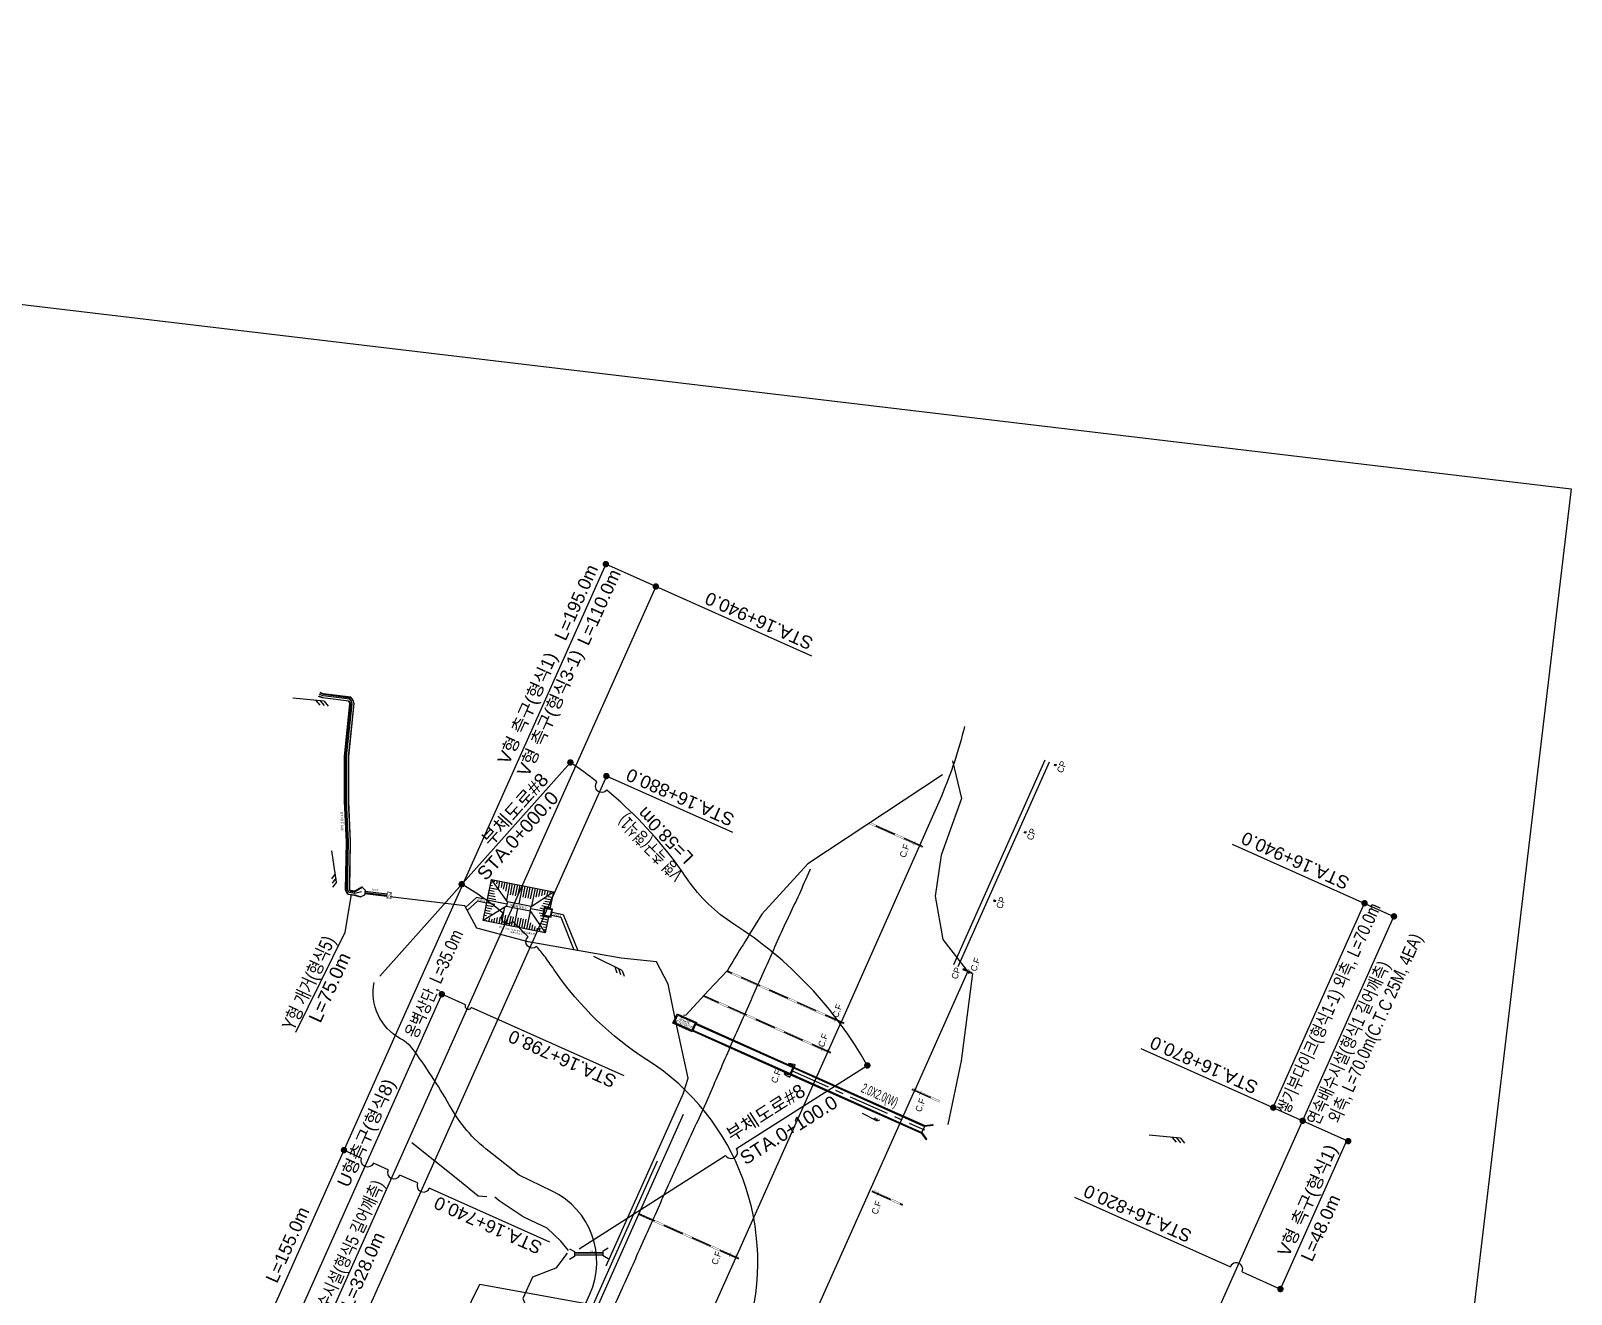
# Model space of a CAD drawing. Header units: millimetres. Extents: x 219390 to 221240, y 444648 to 450301.
# Drawn here: x 220762.2 to 221240.3, y 449908.4 to 450300.6 of the extents above; entities that cross this region are included whole.
import ezdxf
from ezdxf.enums import TextEntityAlignment as Align

# ---------------------------------------------------------------- set-up
doc = ezdxf.new("R2010")
doc.units = ezdxf.units.MM
for name, pattern in [('7', [20, 12.5, -2.5, 2.5, -2.5]), ('CONT', [0]), ('HIDDEN', [9.525, 6.35, -3.175])]:
    doc.linetypes.add(name, pattern=pattern)
for name, color, linetype in [('##배수계획_철근콘크리트개거(Y1)(1.0x1.0)', 4, 'Continuous'), ('0.CC-DIMT 부체도로', 4, 'Continuous'), ('0.CC_DIML 부체도로', 1, 'Continuous'), ('[도면]U형 V형 측구', 4, 'Continuous'), ('[도면]노면측구', 5, 'Continuous'), ('[도면]배수구조물도수로+방수거+집수거', 30, 'Continuous'), ('[도면]선배수집수정', 4, 'Continuous'), ('[도면]소단측구', 5, 'Continuous'), ('[도면]수로암거', 30, 'Continuous'), ('[도면]연속배수시설', 152, 'Continuous'), ('[도면]제작집수정', 30, 'Continuous'), ('[도면]종배수관', 30, 'Continuous'), ('[도면]횡배수관', 30, 'Continuous'), ('CC-DIML_본선', 1, 'CONT'), ('CC-DIMT_본선', 3, 'CONT'), ('CD-BOXC-WALL', 4, 'Continuous'), ('CD-MISC-초기우수처리시설', 84, 'Continuous'), ('cen', 1, 'Continuous'), ('CZ-LINE', 3, 'Continuous'), ('제목', 7, 'Continuous')]:
    doc.layers.add(name, color=color, linetype=linetype)
doc.styles.add('Han_Romanstyle', font='Dotum.TTF')
doc.styles.get("Standard").update_dxf_attribs({"font": 'arial.ttf'})
doc.styles.add('돋움', font='Dotum.TTF')
doc.linetypes.add('E-WFLOW04', pattern='A,1.5,[32,kscals.shx,S=0.1,R=0,X=0,Y=0],0', length=1.5)
doc.linetypes.add('H-DICHD011R', pattern='A,0.9,[32,kosdic.shx,S=0.1,R=0,X=0,Y=0],-0.966667,["D1-1",Standard,S=0.2,R=180,X=0,Y=0.1],-0.183333', length=2.05)
doc.linetypes.add('H-DICHL04', pattern='A,0.9,0,[32,KSCALS.SHX,S=0.1,R=0,X=0,Y=0],-0.333333,0,["L4",Standard,S=0.2,R=0,X=0,Y=-0.1],-0.416667', length=1.65)
doc.linetypes.add('H-DICHL06', pattern='A,0.9,[32,kscals.shx,S=0.1,R=0,X=0,Y=0],-0.333333,["L6",Standard,S=0.2,R=0,X=0,Y=-0.1],-0.416667', length=1.65)
doc.linetypes.add('H-DICHM08', pattern='A,0.9,[32,kosdic.shx,S=0.1,R=0,X=0,Y=0],-0.333333,["M8",Standard,S=0.2,R=0,X=0,Y=-0.1],-0.416667', length=1.65)
doc.linetypes.add('H-DICHS01R', pattern='A,0.9,[32,kosdic.shx,S=0.1,R=0,X=0,Y=0],-0.691746,["S1",Standard,S=0.2,R=180,X=0,Y=0.1],-0.1', length=1)
doc.linetypes.add('H-DICHS05', pattern='A,0.9,[32,kosdic.shx,S=0.1,R=0,X=0,Y=0],-0.35,["S5",Standard,S=0.2,R=0,X=0,Y=-0.1],-0.441746', length=1)
doc.linetypes.add('H-DICHS05R', pattern='A,0.9,[32,kosdic.shx,S=0.1,R=0,X=0,Y=0],-0.691746,["S5",Standard,S=0.2,R=180,X=0,Y=0.1],-0.1', length=1)
doc.linetypes.add('H-DICHU06', pattern='A,0.9,[32,kscals.shx,S=0.1,R=0,X=0,Y=0],-0.333333,["U6",Standard,S=0.2,R=0,X=0,Y=-0.1],-0.416667', length=1.65)
doc.linetypes.add('H-DICHU07', pattern='A,0.9,[32,kscals.shx,S=0.1,R=0,X=0,Y=0],-0.333333,["U7",Standard,S=0.2,R=0,X=0,Y=-0.1],-0.416667', length=1.65)
doc.linetypes.add('H-DICHU08', pattern='A,0.9,[32,kscals.shx,S=0.1,R=0,X=0,Y=0],-0.35,["U8",Standard,S=0.2,R=0,X=0,Y=-0.1],-0.457162', length=1)
doc.linetypes.add('H-DICHV01', pattern='A,0.9,[32,kscals.shx,S=0.1,R=360,X=0,Y=0],-0.333333,["V1",Standard,S=0.2,R=360,X=0,Y=-0.1],-0.416667', length=1.65)
doc.linetypes.add('H-DICHV01R', pattern='A,0.9,[32,kscals.shx,S=0.1,R=0,X=0,Y=0],-0.666667,["V1",Standard,S=0.2,R=180,X=0,Y=0.1],-0.083333', length=1.65)
doc.linetypes.add('H-DICHV02R', pattern='A,0.9,0,[32,KSCALS.SHX,S=0.1,R=360,X=0,Y=0],-0.7,0,["V2",Standard,S=0.2,R=180,X=0,Y=0.1],-0.05', length=1.65)
doc.linetypes.add('H-DICHV03-1R', pattern='A,0.5,[32,kosdic.shx,S=0.1,R=0,X=0,Y=0],-0.940177,["V3-1",Standard,S=0.2,R=180,X=0,Y=0.1],-0.1', length=1)
doc.linetypes.add('H-DICHY01', pattern='A,0.9,[32,kosdic.shx,S=0.1,R=0,X=0,Y=0],-0.35,["Y1",Standard,S=0.2,R=0,X=0,Y=-0.1],-0.441746', length=1)

# ---------------------------------------------------------------- blocks, each defined once
blk = doc.blocks.new('A$C31C57068')
at = {"layer": '[도면]소단측구', "color": 4, "ltscale": 8}
blk.add_line((-0.661, -0.16), (0.813, 0.254), dxfattribs=at)
at = {"layer": '[도면]소단측구', "color": 4, "ltscale": 8, "flags": 128}
for points in [[(-0.469, -0.106), (-0.735, 0.044)], [(-0.276, -0.051), (-0.542, 0.098)], [(-0.661, -0.16), (-0.927, -0.01)]]:
    blk.add_lwpolyline(points, dxfattribs=at)
at = {"layer": '[도면]소단측구', "color": 4, "ltscale": 8}
blk.add_solid([(0.813, 0.254), (0.12, 0.06), (0.071, 0.233), (0.813, 0.254)], dxfattribs=at)
blk = doc.blocks.new('A$C4A554AB3')
at = {"layer": '[도면]선배수집수정', "color": 0, "const_width": 0.02}
blk.add_lwpolyline([(0.01, 0.01), (0.01, 0.7), (0.7, 0.7), (0.7, 0.01)], close=True, dxfattribs=at)
at = {"layer": '[도면]선배수집수정', "color": 0}
blk.add_lwpolyline([(0.13, 0.13), (0.13, 0.58), (0.58, 0.58), (0.58, 0.13)], close=True, dxfattribs=at)
blk = doc.blocks.new('A$C18422827')
at = {"layer": 'CD-MISC-초기우수처리시설'}
for p, q in [((1, 4.9), (1, 4.55)), ((1.8, 4.9), (1.8, 3.7)), ((2.6, 4.9), (2.6, 3.92)), ((3.4, 4.9), (3.4, 3.52)), ((4.2, 4.9), (4.2, 3.12)), ((5, 4.9), (5, 2.72)), ((5.8, 4.9), (5.8, -0.8)), ((6.6, 4.9), (6.6, 1.9)), ((7.4, 4.9), (7.4, 1.9)), ((8.2, 4.9), (8.2, 1.9)), ((9, 4.9), (9, 1.9)), ((9.8, 4.9), (9.8, -0.9)), ((10.6, 4.9), (10.6, 1.9)), ((11.4, 4.9), (11.4, 1.9)), ((12.2, 4.9), (12.2, 1.9)), ((13, 4.9), (13, 1.9)), ((13.8, 4.9), (13.8, -0.51)), ((14.6, 4.9), (14.6, 2.72)), ((15.4, 4.9), (15.4, 3.12)), ((16.2, 4.9), (16.2, 3.52)), ((17, 4.9), (17, 3.92)), ((17.8, 4.9), (17.8, 3.65)), ((18.6, 4.9), (18.6, 4.55)), ((0, 4), (0.45, 4)), ((0, 3.2), (0.9, 3.2)), ((0, 2.4), (2.54, 2.4)), ((0, 1.6), (1.75, 1.6)), ((0, 0.8), (2.17, 0.8)), ((0, 0), (2.6, 0)), ((19.6, 2.4), (17.35, 2.4)), ((19.6, 0), (17.41, 0)), ((19.6, 0.8), (17.74, 0.8)), ((19.6, 1.6), (18.07, 1.6)), ((19.6, 3.2), (18.95, 3.2)), ((0, -3.1), (2.69, -3.1)), ((0, -3.9), (2.36, -3.9)), ((0, -4.7), (2.03, -4.7)), ((1.85, -0.8), (3.02, -0.8)), ((1.85, -1.6), (5.9, -1.6)), ((1.85, -2.3), (3.02, -2.3)), ((5.8, -8.1), (5.8, -2.4)), ((6.6, -8.1), (6.6, -4.6)), ((7.4, -8.1), (7.4, -4.6)), ((8.2, -8.1), (8.2, -4.6)), ((9, -8.1), (9, -4.6)), ((9.8, -8.1), (9.8, -2.3)), ((10.6, -8.1), (10.6, -4.6)), ((11.4, -8.1), (11.4, -4.6)), ((12.2, -8.1), (12.2, -4.6)), ((13, -8.1), (13, -4.6)), ((19.6, -1.6), (13.4, -1.6)), ((13.8, -8.1), (13.8, -2.68)), ((19.6, -0.8), (17.08, -0.8)), ((19.6, -2.3), (17.08, -2.3)), ((19.6, -3.1), (17.41, -3.1)), ((19.6, -3.9), (17.74, -3.9)), ((19.6, -4.7), (18.07, -4.7)), ((0, -5.5), (2.64, -5.5)), ((0, -6.3), (1.3, -6.3)), ((1, -8.1), (1, -7.29)), ((1.8, -8.1), (1.8, -6.33)), ((2.6, -8.1), (2.6, -6.62)), ((3.4, -8.1), (3.4, -6.22)), ((4.2, -8.1), (4.2, -5.82)), ((5, -8.1), (5, -5.42)), ((14.6, -8.1), (14.6, -5.42)), ((15.4, -8.1), (15.4, -5.85)), ((16.2, -8.1), (16.2, -6.27)), ((17, -8.1), (17, -5.67)), ((19.6, -5.5), (17.22, -5.5)), ((17.8, -8.1), (17.8, -7.11)), ((18.6, -8.1), (18.6, -7.54)), ((19.6, -6.3), (18.86, -6.3)), ((19.6, -7.1), (19.23, -7.1))]:
    blk.add_line(p, q, dxfattribs=at)
for points in [[(0, -0.25), (0, 4.9), (19.6, 4.9), (19.6, -8.1), (0, -8.1), (0, -2.75)], [(5.9, -0.9), (0, 4.9)], [(13.4, -0.9), (19.6, 4.9)], [(-0.6, -0.5), (-0.6, -2.5), (1.6, -2.5), (1.6, -0.5), (-0.6, -0.5)], [(5.9, -2.3), (0, -8.1)], [(13.4, -2.3), (19.6, -8.1)]]:
    blk.add_lwpolyline(points, dxfattribs=at)
for points in [[(-0.85, -0.25), (-0.85, -2.75), (1.85, -2.75), (1.85, -0.25)], [(5.9, -0.9), (5.9, -2.3), (13.4, -2.3), (13.4, -0.9)]]:
    blk.add_lwpolyline(points, close=True, dxfattribs=at)
at = {"layer": 'CD-MISC-초기우수처리시설', "style": '돋움'}
blk.add_text('소규모저류지', height=0.7, dxfattribs=at).set_placement((9.65, -1.6), align=Align.MIDDLE_CENTER)
at = {"layer": '제목', "color": 1, "style": '돋움'}
for s, p in [('(유역면적 20,000 B:13.0 L:19.5, H2.0)', (8.72, 5.65)), ('소규모저류지', (8.72, 6.42))]:
    blk.add_text(s, height=0.5, dxfattribs=at).set_placement(p, align=Align.CENTER)

msp = doc.modelspace()

# ---------------------------------------------------------------- linework, layer by layer
at = {"layer": '##배수계획_철근콘크리트개거(Y1)(1.0x1.0)', "color": 4, "elevation": 65.17, "flags": 128}
for points in [[(220851.92, 450095.08), (220852.99, 450094.67), (220861.44, 450093.57), (220862.12, 450092.77), (220862.39, 450091.74), (220860.69, 450075.24), (220860.69, 450061.47), (220861.27, 450048.89), (220861, 450034.16), (220861.33, 450033.56), (220862.69, 450033.37), (220865.07, 450034.8), (220864.99, 450034.92), (220862.66, 450033.52), (220861.43, 450033.7), (220861.15, 450034.2), (220861.42, 450048.89), (220860.84, 450061.47), (220860.84, 450075.23), (220862.54, 450091.75), (220862.26, 450092.84), (220861.51, 450093.71), (220853.03, 450094.82), (220851.97, 450095.22)], [(220851.56, 450094.15), (220852.75, 450093.69), (220860.93, 450092.62), (220861.21, 450092.29), (220861.38, 450091.66), (220859.69, 450075.29), (220859.69, 450061.45), (220860.27, 450048.88), (220859.99, 450033.91), (220860.7, 450032.64), (220862.72, 450032.35), (220864.56, 450031.78), (220864.51, 450031.63), (220862.68, 450032.21), (220860.6, 450032.51), (220859.84, 450033.87), (220860.12, 450048.88), (220859.54, 450061.44), (220859.54, 450075.3), (220861.22, 450091.65), (220861.08, 450092.22), (220860.85, 450092.48), (220852.71, 450093.55), (220851.51, 450094.01)]]:
    msp.add_lwpolyline(points, dxfattribs=at)
at = {"layer": '##배수계획_철근콘크리트개거(Y1)(1.0x1.0)', "color": 4, "linetype": 'H-DICHY01', "ltscale": 8, "elevation": 65.17, "flags": 128}
msp.add_lwpolyline([(220864.81, 450033.29), (220862.7, 450032.86), (220861.01, 450033.1), (220860.5, 450034.04), (220860.77, 450048.89), (220860.19, 450061.46), (220860.19, 450075.27), (220861.88, 450091.7), (220861.67, 450092.53), (220861.18, 450093.1), (220852.87, 450094.18), (220851.74, 450094.61)], dxfattribs=at)
at = {"layer": '0.CC_DIML 부체도로', "color": 171}
for p, q in [((220929.65, 450073.51), (220870.47, 450007.18)), ((220981.23, 449953.64), (221021.84, 449979.45)), ((220932.35, 449922.56), (220977.86, 449951.49))]:
    msp.add_line(p, q, dxfattribs=at)
for points in [[(220930.14, 450073.63, 1, 1, -1), (220929.17, 450073.38, 1, 1, -1)], [(220896.39, 450035.82, 1, 1, -1), (220895.42, 450035.56, 1, 1, -1)], [(221022.33, 449979.58, 1, 1, -1), (221021.36, 449979.33, 1, 1, -1)]]:
    msp.add_lwpolyline(points, format="xyseb", close=True, dxfattribs=at)
at = {"layer": '0.CC_DIML 부체도로', "color": 171, "flags": 128}
for points in [[(220937.9, 450067.44, 0.018374), (220929.65, 450073.51)], [(221021.84, 449979.45, 0.123079), (220980.36, 450023.33, -0.100026), (220966.11, 450037.08, 0.005983), (220961.97, 450042.94, 0.054665), (220941, 450064.91, 0.054665)], [(220908.76, 450026.69, 0.043999), (220895.91, 450035.69)], [(220916.52, 450019.34, 0.018739), (220911.76, 450024.05, 0.018739)], [(220963.53, 449762.12), (220956.12, 449766.66, -0.376663), (220948.32, 449791.87), (220957.48, 449812.37, 0.031646), (220964.08, 449830.08), (220984.54, 449896.47, 0.33727), (220953.44, 449981.19, -0.100026), (220924.95, 450008.71, 0.005305), (220921.89, 450013.04, 0.012002), (220919.18, 450016.36)]]:
    msp.add_lwpolyline(points, format="xyb", dxfattribs=at)
at = {"layer": '0.CC_DIML 부체도로', "color": 171}
for points in [[(220941, 450064.91, -1), (220937.9, 450067.44, -1)], [(220911.76, 450024.05, -1), (220908.76, 450026.69, -1)], [(220919.18, 450016.36, -1), (220916.52, 450019.34, -1)], [(220977.86, 449951.49, 1), (220981.23, 449953.64, 1)]]:
    msp.add_lwpolyline(points, format="xyb", dxfattribs=at)
at = {"layer": '[도면]U형 V형 측구', "color": 4, "linetype": 'H-DICHV01R', "ltscale": 10, "flags": 128}
for points in [[(221045.18, 450069.68), (221003.41, 450042.01), (220989.08, 450026.43), (220986.94, 450022.93), (220986.41, 450022.07), (220985.89, 450021.21), (220985.36, 450020.35), (220984.84, 450019.49), (220984.31, 450018.63), (220983.78, 450017.77), (220983.26, 450016.91), (220982.73, 450016.05), (220982.21, 450015.19), (220981.68, 450014.33), (220981.15, 450013.47), (220980.63, 450012.61), (220980.1, 450011.75), (220979.58, 450010.89), (220979.05, 450010.03), (220978.39, 450008.95), (220972.53, 450002.7), (220965.53, 449995.06), (220964.73, 449994.9)], [(221054.46, 450008), (221050.97, 449980.92), (221046.87, 449961.16)], [(220964.75, 449970.95), (220940.68, 449917.1)]]:
    msp.add_lwpolyline(points, dxfattribs=at)
at = {"layer": '[도면]U형 V형 측구', "color": 4, "linetype": 'H-DICHV03-1R', "ltscale": 10, "flags": 128}
msp.add_lwpolyline([(220962.14, 449994.02), (220960.03, 450004.69), (220956.38, 450011.57), (220945.41, 450012.72), (220916.57, 450017.85), (220900.6, 450022.05), (220896.88, 450028.95), (220873.71, 450031.74)], dxfattribs=at)
at = {"layer": '[도면]U형 V형 측구', "color": 4, "linetype": 'H-DICHV01', "ltscale": 10, "flags": 128}
for points in [[(220964.75, 449970.95), (220966.21, 449975.49), (220962.14, 449994.02)], [(220903.68, 449938.7), (220900.99, 449938.83), (220894.71, 449944.02), (220880.42, 449955.43)], [(220929.03, 449922.03), (220926.73, 449924.92), (220922.49, 449928.9), (220917.4, 449931.27), (220914.97, 449932.41), (220907.6, 449937.44), (220906.2, 449938.58)]]:
    msp.add_lwpolyline(points, dxfattribs=at)
at = {"layer": '[도면]U형 V형 측구', "color": 4, "linetype": 'H-DICHU08', "ltscale": 10, "flags": 128}
msp.add_lwpolyline([(220950.84, 449933.08), (220964.81, 449964.35)], dxfattribs=at)
at = {"layer": '[도면]U형 V형 측구', "color": 4, "linetype": 'H-DICHU06', "ltscale": 10, "flags": 128}
msp.add_lwpolyline([(220890.06, 449758.75), (220889.58, 449760.32, -0.181665), (220890.78, 449780.15), (220913.88, 449831.85, 0.063356), (220921.32, 449856.43), (220923.1, 449867.02, -0.063356), (220930.28, 449890.76), (220956.66, 449949.79)], format="xyb", dxfattribs=at)
at = {"layer": '[도면]U형 V형 측구', "color": 4, "linetype": 'H-DICHU07', "ltscale": 10, "flags": 128}
msp.add_lwpolyline([(220903.47, 449801.18), (220916.62, 449830.62, 0.063356), (220924.27, 449855.93), (220926.06, 449866.52, -0.056222), (220931.95, 449887.04), (220930.58, 449887.64, -0.007035), (220931.65, 449890.14), (220950.84, 449933.08)], format="xyb", dxfattribs=at)
at = {"layer": '[도면]U형 V형 측구', "color": 4, "linetype": 'H-DICHV02R', "ltscale": 10, "flags": 128}
msp.add_lwpolyline([(220928.69, 449921.16), (220925.18, 449916.52), (220917.86, 449913.72), (220914.9, 449907.11), (220916, 449904.24), (220913.5, 449884.36), (220910.84, 449873.82), (220903.86, 449845.92), (220903.58, 449844.79), (220896.56, 449828.76), (220895.86, 449826.79), (220893.41, 449826.32), (220890.12, 449820.97)], dxfattribs=at)
at = {"layer": '[도면]노면측구', "color": 4, "linetype": 'H-DICHM08', "ltscale": 8, "flags": 128}
msp.add_lwpolyline([(221048.31, 450074.01), (221051.06, 450062.29), (221044.79, 450044.74), (221042.95, 450032.01), (221045.32, 450018.56), (221053.44, 450007.99)], dxfattribs=at)
at = {"layer": '[도면]노면측구', "color": 4, "linetype": 'H-DICHD011R', "ltscale": 10, "flags": 128}
msp.add_lwpolyline([(221078.34, 450073.53), (221049.98, 450010.08)], dxfattribs=at)
at = {"layer": '[도면]노면측구', "color": 4, "linetype": 'H-DICHL06', "ltscale": 9, "flags": 128}
for points in [[(220971.78, 449967.81), (220973.76, 449972.37), (220974.15, 449973.29), (220974.55, 449974.21), (220974.95, 449975.13), (220975.34, 449976.04), (220975.74, 449976.96), (220976.14, 449977.88), (220976.53, 449978.8), (220976.93, 449979.72), (220977.33, 449980.64), (220977.72, 449981.55), (220978.12, 449982.47), (220978.52, 449983.39), (220978.91, 449984.31), (220979.31, 449985.23), (220979.71, 449986.16), (220980.12, 449987.08), (220980.53, 449987.99), (220980.94, 449988.91), (220981.35, 449989.82), (220981.76, 449990.73), (220982.16, 449991.64), (220982.57, 449992.56), (220982.98, 449993.47), (220983.39, 449994.38), (220983.8, 449995.3), (220984.2, 449996.21), (220984.61, 449997.12), (220985.02, 449998.04), (220985.43, 449998.95), (220985.84, 449999.86), (220986.24, 450000.77), (220986.65, 450001.69), (220987.06, 450002.6), (220987.47, 450003.51), (220987.88, 450004.43), (220988.28, 450005.34), (220988.69, 450006.25), (220989.1, 450007.17), (220989.51, 450008.08), (220989.92, 450008.99), (220990.32, 450009.9), (220990.73, 450010.82), (220991.14, 450011.73), (220991.55, 450012.64), (220991.96, 450013.56), (220992.36, 450014.47), (220992.77, 450015.38), (220993.18, 450016.3), (220993.59, 450017.21), (220993.99, 450018.12), (220994.4, 450019.03), (220994.81, 450019.95), (220995.22, 450020.86), (220995.63, 450021.77), (220996.04, 450022.71), (220996.49, 450023.63), (220996.92, 450024.54), (220997.35, 450025.44), (220997.78, 450026.34), (220998.21, 450027.25), (220998.64, 450028.15), (220999.07, 450029.05), (220999.5, 450029.95), (220999.93, 450030.86), (221000.35, 450031.74), (221000.75, 450032.63), (221001.16, 450033.54), (221001.57, 450034.45), (221001.97, 450035.37), (221002.38, 450036.28), (221002.79, 450037.19), (221003.2, 450038.11), (221003.61, 450039.02), (221004.01, 450039.93), (221004.23, 450040.42)], [(220922.6, 449858.35), (220922.6, 449858.35), (220923.01, 449859.26), (220923.42, 449860.17), (220923.83, 449861.09), (220924.23, 449862), (220924.64, 449862.91), (220925.05, 449863.82), (220925.46, 449864.74), (220925.87, 449865.65), (220926.27, 449866.56), (220926.68, 449867.48), (220927.09, 449868.39), (220927.5, 449869.3), (220927.91, 449870.22), (220928.31, 449871.13), (220928.72, 449872.04), (220929.13, 449872.95), (220929.54, 449873.87), (220929.95, 449874.78), (220930.35, 449875.69), (220930.76, 449876.61), (220931.17, 449877.52), (220931.58, 449878.43), (220931.99, 449879.35), (220932.39, 449880.26), (220932.8, 449881.17), (220933.21, 449882.08), (220933.62, 449883), (220934.03, 449883.91), (220934.43, 449884.82), (220934.84, 449885.74), (220935.25, 449886.65), (220935.66, 449887.56), (220936.07, 449888.48), (220936.47, 449889.39), (220936.88, 449890.3), (220937.29, 449891.21), (220937.7, 449892.13), (220938.1, 449893.04), (220938.51, 449893.95), (220938.92, 449894.87), (220939.33, 449895.78), (220939.74, 449896.69), (220940.14, 449897.61), (220940.55, 449898.52), (220940.96, 449899.43), (220941.37, 449900.34), (220941.78, 449901.26), (220942.18, 449902.17), (220942.59, 449903.08), (220943, 449904), (220943.41, 449904.91), (220943.82, 449905.82), (220944.22, 449906.74), (220944.63, 449907.65), (220945.04, 449908.56), (220945.45, 449909.47), (220945.86, 449910.39), (220946.26, 449911.3), (220946.67, 449912.21), (220947.08, 449913.13), (220947.49, 449914.04), (220947.9, 449914.95), (220948.3, 449915.87), (220948.71, 449916.78), (220949.12, 449917.69), (220949.53, 449918.6), (220949.94, 449919.52), (220950.34, 449920.43), (220950.75, 449921.34), (220951.16, 449922.26), (220951.57, 449923.17), (220951.98, 449924.08), (220952.38, 449925), (220952.79, 449925.91), (220953.2, 449926.82), (220953.61, 449927.73), (220954.02, 449928.65), (220954.42, 449929.56), (220954.83, 449930.47), (220955.24, 449931.39), (220955.65, 449932.3), (220956.05, 449933.21), (220956.46, 449934.13), (220956.87, 449935.04), (220957.28, 449935.95), (220957.69, 449936.86), (220958.09, 449937.78), (220958.5, 449938.69), (220958.91, 449939.6), (220959.32, 449940.52), (220959.73, 449941.43), (220960.13, 449942.34), (220960.54, 449943.26), (220960.95, 449944.17), (220961.36, 449945.08), (220961.77, 449945.99), (220962.17, 449946.91), (220962.58, 449947.82), (220962.99, 449948.73), (220963.4, 449949.66), (220963.83, 449950.58), (220964.25, 449951.49), (220964.67, 449952.39), (220965.09, 449953.3), (220965.51, 449954.21), (220965.92, 449955.12), (220966.34, 449956.02), (220966.76, 449956.93), (220967.18, 449957.84), (220967.6, 449958.75), (220968.02, 449959.66), (220968.44, 449960.56), (220968.86, 449961.47), (220969.28, 449962.38), (220969.7, 449963.29), (220970.12, 449964.2), (220970.54, 449965.1), (220971.78, 449967.81)]]:
    msp.add_lwpolyline(points, dxfattribs=at)
at = {"layer": '[도면]노면측구', "color": 4, "linetype": 'H-DICHL04', "ltscale": 10, "flags": 128}
msp.add_lwpolyline([(220899.06, 449804.2), (220911.83, 449832.76, 0.063356), (220919.1, 449856.8), (220920.88, 449867.39, -0.063356), (220928.23, 449891.67), (220935.71, 449908.41, 0.405692), (220923.98, 449940.47), (220913.72, 449945.42), (220905.38, 449952.03, -0.106708), (220892.73, 449966.1, 0.026347), (220881.34, 449983.79, 0.108863), (220876.91, 449987.75, -0.325429), (220868.71, 450005.22)], format="xyb", dxfattribs=at)
at = {"layer": '[도면]배수구조물도수로+방수거+집수거', "color": 4, "const_width": 0.1}
for points in [[(221039, 450047.03), (221022.4, 450054.44)], [(221039.21, 450047.48), (221022.9, 450054.77)], [(221036.13, 450047.76), (221036.73, 450049.14)], [(221014.73, 449992.7), (220978.38, 450008.94)], [(221052.07, 450008.87), (221054.35, 450007.85)], [(221052.28, 450009.33), (221054.39, 450008.39)], [(221052.79, 450008), (221053.39, 450009.38)], [(221014.52, 449992.25), (220978.02, 450008.56)], [(221010.44, 449983.12), (220970.81, 450000.83)], [(221010.65, 449983.57), (220971.16, 450001.21)], [(221011.54, 449993.03), (221012.15, 449994.41)], [(221007.46, 449983.9), (221008.07, 449985.28)], [(221035.55, 449971.9), (221044.29, 449967.99)], [(221035.76, 449972.35), (221044.42, 449968.48)], [(221038.05, 449970.23), (221038.65, 449971.61)], [(221023.15, 449940.2), (221032.67, 449935.94)], [(221023.35, 449940.65), (221032.9, 449936.39)], [(221024.75, 449938.93), (221025.36, 449940.31)], [(220981.89, 449919.21), (220950.84, 449933.08)], [(220982.09, 449919.66), (220951.04, 449933.54)], [(220978.91, 449919.99), (220979.51, 449921.37)]]:
    msp.add_lwpolyline(points, dxfattribs=at)
at = {"layer": '[도면]배수구조물도수로+방수거+집수거', "color": 4, "linetype": 'HIDDEN'}
for points in [[(221039.1, 450047.25), (221022.65, 450054.61)], [(221014.63, 449992.47), (220978.2, 450008.75)], [(221052.18, 450009.1), (221054.37, 450008.12)], [(221010.55, 449983.34), (220970.99, 450001.02)], [(221035.65, 449972.13), (221044.39, 449968.22)], [(221023.25, 449940.43), (221032.79, 449936.17)], [(220981.99, 449919.43), (220950.94, 449933.31)]]:
    msp.add_lwpolyline(points, dxfattribs=at)
at = {"layer": '[도면]배수구조물도수로+방수거+집수거', "color": 4}
for points in [[(220967.35, 449990.27), (220997.76, 449976.68)], [(220967.47, 449990.54), (220997.88, 449976.96)], [(220968.29, 449992.37), (220998.7, 449978.78)], [(220968.41, 449992.64), (220998.82, 449979.06)], [(220998.94, 449979.33), (220997.46, 449979.99), (220997.55, 449980.19), (220999.02, 449979.87), (220999.49, 449979.65)], [(220998.94, 449979.33), (220997.96, 449977.14), (220997.63, 449976.41), (220996.16, 449977.07), (220996.06, 449976.87), (220997.28, 449975.99), (220997.76, 449975.78)], [(220997.76, 449975.78), (220998.3, 449976.99), (220999.49, 449979.65)]]:
    msp.add_lwpolyline(points, dxfattribs=at)
at = {"layer": '[도면]연속배수시설', "color": 4, "linetype": 'H-DICHS05R', "ltscale": 10, "flags": 128}
msp.add_lwpolyline([(221052.05, 450084.68, -0.037741), (221044.84, 450063.02), (221013.71, 449992.88)], format="xyb", dxfattribs=at)
at = {"layer": '[도면]연속배수시설', "color": 4, "linetype": 'H-DICHS01R', "ltscale": 10, "flags": 128}
msp.add_lwpolyline([(221076.97, 450074.15), (221048.62, 450010.69)], dxfattribs=at)
at = {"layer": '[도면]연속배수시설', "color": 4, "linetype": 'H-DICHS05R', "ltscale": 10}
msp.add_lwpolyline([(221053.09, 450008.69), (221036.57, 449971.72)], dxfattribs=at)
at = {"layer": '[도면]연속배수시설', "color": 4, "linetype": 'H-DICHS05', "ltscale": 10}
for points in [[(220920.54, 449784.6), (220922.22, 449788.37), (220926.2, 449799.73), (220931.14, 449810.77), (220936.05, 449819.48), (220937.03, 449821.28), (221013.71, 449992.88)], [(220947.65, 449772.49), (220949.34, 449776.25), (220955.15, 449786.8), (220960.08, 449797.84), (220963.48, 449807.54), (220963.97, 449809.24), (221036.57, 449971.72)]]:
    msp.add_lwpolyline(points, dxfattribs=at)
at = {"layer": '[도면]제작집수정', "color": 4, "const_width": 0.1}
for points in [[(220873.98, 450031.17), (220872.59, 450031.34), (220872.83, 450033.33), (220874.22, 450033.16)], [(220873.8, 450031.39), (220872.81, 450031.52), (220873.01, 450033.1), (220874, 450032.98)]]:
    msp.add_lwpolyline(points, close=True, dxfattribs=at)
msp.add_lwpolyline([(220872.81, 450031.52), (220874, 450032.98)], dxfattribs=at)
at = {"layer": '[도면]종배수관', "color": 4}
for points in [[(220865.07, 450034.8), (220865.94, 450033.83), (220865.75, 450032.3), (220864.56, 450031.78)], [(220865.81, 450032.77), (220872.66, 450031.94)], [(220865.85, 450033.17), (220872.71, 450032.33)], [(220865.9, 450033.56), (220872.76, 450032.73)], [(220941.43, 449919.43), (220939.85, 449920.31), (220939.83, 449921.86), (220941.4, 449922.78)], [(220929.34, 449922.55), (220930.93, 449921.67), (220930.94, 449920.12), (220929.38, 449919.2)], [(220939.83, 449921.38), (220930.93, 449921.29)], [(220939.84, 449920.98), (220930.93, 449920.89)], [(220939.84, 449920.58), (220930.94, 449920.49)]]:
    msp.add_lwpolyline(points, dxfattribs=at)
at = {"layer": '[도면]횡배수관', "color": 4, "linetype": 'Continuous'}
msp.add_line((221038.69, 449958.39), (221039.76, 449960.76), dxfattribs=at)
at = {"layer": '[도면]횡배수관', "color": 4, "linetype": 'Continuous', "flags": 128}
for points in [[(220997.76, 449976.68), (221038.66, 449958.41)], [(220997.88, 449976.96), (221038.79, 449958.67)], [(220998.7, 449978.78), (221039.61, 449960.5)], [(220998.82, 449979.06), (221039.72, 449960.78)], [(221039.63, 449960.49), (221039.6, 449960.79), (221042.19, 449961.06), (221042.22, 449960.76), (221039.63, 449960.49)], [(221038.82, 449958.66), (221038.57, 449958.49), (221040.1, 449956.38), (221040.34, 449956.56), (221038.82, 449958.66)]]:
    msp.add_lwpolyline(points, dxfattribs=at)
at = {"layer": '[도면]횡배수관', "color": 4, "linetype": '7', "flags": 128}
msp.add_lwpolyline([(220998.29, 449977.87), (221039.55, 449959.43)], dxfattribs=at)
at = {"layer": 'CC-DIML_본선'}
for p, q in [((221004.57, 450106.5, -0.01), (220940.66, 450135.05, 0)), ((220980.09, 450051.72), (220940.83, 450069.26)), ((221135.13, 450048.16, -0.01), (221185.34, 450025.72)), ((220897.06, 449998.27), (220889.76, 450001.53)), ((220946.36, 449976.24), (220898.89, 449997.45)), ((221106.77, 449984.71), (221170.68, 449956.15)), ((220882.21, 449942.96), (220876.73, 449945.41)), ((220923.29, 449924.6), (220885.86, 449941.33))]:
    msp.add_line(p, q, dxfattribs=at)
at = {"layer": 'CC-DIML_본선', "flags": 128}
for points in [[(220940.66, 450135.05), (220777.11, 449769.04)], [(220940.66, 450135.05), (220777.11, 449769.04)], [(220956.18, 450128.12), (220801.51, 449781.98)], [(220940.83, 450069.26), (220859.24, 449886.66)], [(221147.86, 449966.35), (221176.21, 450029.8)], [(221051.65, 449726.53), (221185.34, 450025.72)], [(220889.76, 450001.53), (220795.42, 449790.4)], [(221150.08, 449910.04), (221170.68, 449956.15)], [(221150.08, 449910.04), (221170.68, 449956.15)]]:
    msp.add_lwpolyline(points, dxfattribs=at)
at = {"layer": 'CC-DIML_본선'}
for points in [[(220941.14, 450135.18, 1, 1, -1), (220940.17, 450134.93, 1, 1, -1)], [(220956.66, 450128.25, 1, 1, -1), (220955.7, 450127.99, 1, 1, -1)], [(220941.31, 450069.39, 1, 1, -1), (220940.35, 450069.13, 1, 1, -1)], [(221176.69, 450029.93, 1, 1, -1), (221175.73, 450029.67, 1, 1, -1)], [(221185.82, 450025.85, 1, 1, -1), (221184.86, 450025.59, 1, 1, -1)], [(220890.24, 450001.66, 1, 1, -1), (220889.27, 450001.4, 1, 1, -1)], [(221148.34, 449966.48, 1, 1, -1), (221147.38, 449966.22, 1, 1, -1)], [(221157.47, 449962.4, 1, 1, -1), (221156.51, 449962.14, 1, 1, -1)], [(221171.62, 449956.07, 1, 1, -1), (221170.66, 449955.82, 1, 1, -1)], [(220859.86, 449953.29, 1, 1, -1), (220858.9, 449953.03, 1, 1, -1)], [(221150.57, 449910.17, 1, 1, -1), (221149.6, 449909.91, 1, 1, -1)]]:
    msp.add_lwpolyline(points, format="xyseb", close=True, dxfattribs=at)
at = {"layer": 'CC-DIML_본선', "elevation": 65}
msp.add_lwpolyline([(220844.48, 449989.81), (220859.75, 450020.81), (220861.71, 450032.5)], dxfattribs=at)
at = {"layer": 'CC-DIML_본선'}
for points in [[(220864.86, 449950.71), (220859.38, 449953.16)], [(220873.08, 449947.04), (220868.51, 449949.08)], [(221086.17, 449938.6), (221134.56, 449916.98)], [(221138.21, 449915.35), (221150.08, 449910.04)], [(220886.29, 449880.56), (220901.56, 449911.57), (220943, 449904)]]:
    msp.add_lwpolyline(points, dxfattribs=at)
for points in [[(220868.51, 449949.08, -1), (220864.86, 449950.71, -1)], [(220873.08, 449947.04, 1), (220876.73, 449945.41, 1)], [(220882.21, 449942.96, 1), (220885.86, 449941.33, 1)], [(221138.21, 449915.35, 1), (221134.56, 449916.98, 1)]]:
    msp.add_lwpolyline(points, format="xyb", dxfattribs=at)
msp.add_arc((220897.97, 449997.86), 1, 155.9234, 335.9234, dxfattribs=at)
at = {"layer": 'CD-BOXC-WALL', "color": 4}
for points in [[(220968.84, 449992.78), (220967.5, 449989.87), (220961.47, 449992.57), (220962.81, 449995.47)], [(220968.44, 449992.63), (220967.35, 449990.27), (220961.87, 449992.72), (220962.97, 449995.08)]]:
    msp.add_lwpolyline(points, close=True, dxfattribs=at)
at = {"layer": 'CD-MISC-초기우수처리시설', "color": 4, "elevation": 73.91}
for points in [[(220903.88, 450030.8), (220900.55, 450031.55), (220897.15, 450028.44)], [(220903.64, 450029.83), (220900.84, 450030.46), (220897.65, 450027.53)], [(220923.79, 450026.06), (220926.65, 450025.42), (220930.77, 450015.33)], [(220923.98, 450027.04), (220927.38, 450026.28), (220931.94, 450015.12)]]:
    msp.add_lwpolyline(points, dxfattribs=at)
at = {"layer": 'cen', "color": 2}
msp.add_lwpolyline([(219389.95, 444790.55), (220045.97, 450300.59), (221240.35, 450158.39), (220584.33, 444648.35)], close=True, dxfattribs=at)

# ---------------------------------------------------------------- block references
at = {"layer": '[도면]선배수집수정', "color": 4, "rotation": 65.92344414953575}
for p in [(221080.39, 450072.23), (221071.05, 450051.32), (221061.55, 450030.05)]:
    msp.add_blockref('A$C4A554AB3', p, dxfattribs=at)
at = {"layer": '[도면]소단측구', "color": 4, "linetype": 'E-WFLOW04', "ltscale": 9}
for p, xscale, yscale, zscale, rotation in [((220848.91, 450093.1), 6.39999999989124, 6.39999999989124, 6.39999999989124, 158.5869428322557), ((220856.58, 450040.68, 64.24), 6.39999999989124, 6.39999999989124, 6.39999999989124, 82.43695223992042), ((220941.88, 450011.01), 6.39999999989124, 6.39999999989124, 6.39999999989124, 138.269117262058), ((221022.79, 449963.19), -3.199999999916524, 3.199999999916524, 3.199999999916525, 348.7917942071953), ((221114.75, 449957.44), 6.399999999891236, 6.399999999891236, 6.399999999891236, 158.6112334192645)]:
    msp.add_blockref('A$C31C57068', p, dxfattribs=dict(at, xscale=xscale, yscale=yscale, zscale=zscale, rotation=rotation))
at = {"layer": '[도면]소단측구', "color": 4, "rotation": 65.92344414953575}
msp.add_blockref('A$C4A554AB3', (221052.04, 450008.77), dxfattribs=at)
at = {"layer": 'CZ-LINE', "color": 4, "rotation": 168.6501644117876}
msp.add_blockref('A$C18422827', (220922.78, 450025.37, 73.91), dxfattribs=at)

# ---------------------------------------------------------------- texts
at = {"layer": '##배수계획_철근콘크리트개거(Y1)(1.0x1.0)', "color": 4}
msp.add_text('개거 1.0×1.0', height=0.8, rotation=92.6186, dxfattribs=at).set_placement((220858.78, 450055.11, 65.17), align=Align.MIDDLE_CENTER)
at = {"layer": '0.CC-DIMT 부체도로'}
for s, rotation, p in [('부체도로#8', 48.2525, (220905.75, 450046.41, -58.94)), ('STA.0+000.0', 48.2525, (220904.35, 450035.69, 207.03)), ('부체도로#8', 32.4478, (220980.43, 449954.57, -58.94)), ('STA.0+100.0', 32.4478, (220984.71, 449947.33, 207.03))]:
    msp.add_text(s, height=4.2, rotation=rotation, dxfattribs=at).set_placement(p, align=Align.BOTTOM_LEFT)
at = {"layer": '0.CC-DIMT 부체도로', "width": 0.7}
msp.add_text('V형 측구(형식1)', height=4, rotation=134.2202, dxfattribs=at).set_placement((220956.77, 450049.24), align=Align.BOTTOM_CENTER)
at = {"layer": '0.CC-DIMT 부체도로'}
msp.add_text('L=58.0m', height=4, rotation=134.2202, dxfattribs=at).set_placement((220961.44, 450053.03), align=Align.BOTTOM_CENTER)
at = {"layer": '[도면]배수구조물도수로+방수거+집수거', "color": 4, "linetype": 'HIDDEN', "ltscale": 0.01, "style": '돋움'}
for rotation, p in [(157.2078, (221053.34, 450009.21)), (154.6391, (221009.86, 449984.28)), (157.2078, (221036.82, 449972.24)), (157.2078, (221024.42, 449940.54)), (154.6391, (220981.3, 449920.37))]:
    msp.add_text('500×350', height=0.2, rotation=rotation, dxfattribs=at).set_placement(p, align=Align.MIDDLE_CENTER)
at = {"layer": '[도면]선배수집수정', "color": 4, "ltscale": 20, "style": 'Han_Romanstyle'}
for s, rotation, p in [('CP', 68.9477, (221082.45, 450070.06)), ('CP', 68.9477, (221073.1, 450049.15)), ('C.F', 69.7495, (221033.62, 450043.75, 174)), ('CP', 68.9477, (221063.6, 450027.88)), ('CP', 68.9477, (221049.66, 450006.02)), ('C.F', 69.7495, (221055.59, 450008.43, 174)), ('C.F', 69.7495, (221012.69, 449994.07, 174)), ('C.F', 69.7495, (221008.32, 449984.9, 174)), ('C.F', 69.7495, (220993.74, 449973.74)), ('C.F', 69.7495, (221038.5, 449964.81, 174)), ('C.F', 69.7495, (221024.91, 449933, 174)), ('C.F', 69.7495, (220975.21, 449917.37))]:
    msp.add_text(s, height=2, rotation=rotation, dxfattribs=at).set_placement(p)
at = {"layer": '[도면]수로암거', "color": 4, "style": '돋움', "width": 0.6}
msp.add_text('2.0X2.0(W)', height=3, rotation=335.9234, dxfattribs=at).set_placement((221025.1, 449968.87, -95), align=Align.CENTER)
at = {"layer": '[도면]제작집수정', "color": 4, "linetype": 'ByBlock', "style": '돋움'}
msp.add_text('쌓기부', height=0.2, rotation=83.0706, dxfattribs=at).set_placement((220873.28, 450032.26), align=Align.MIDDLE_CENTER)
at = {"layer": '[도면]종배수관', "color": 4, "style": '돋움'}
for s, rotation, p in [('D1000', 173.0706, (220869.04, 450034.18)), ('D800', 0.6018, (220936.27, 449921.47))]:
    msp.add_text(s, height=0.5, rotation=rotation, dxfattribs=at).set_placement(p, align=Align.CENTER)
at = {"layer": 'CC-DIMT_본선'}
for s, p in [('L=195.0m', (220934.38, 450121.87)), ('L=110.0m', (220941.44, 450120.38)), ('V형 측구(형식1)', (220919.23, 450089.04)), ('V형 측구(형식3-1)', (220926.29, 450087.55)), ('U형측구(형식8)', (220869.19, 449957.2)), ('V형 측구(형식1)', (221161.34, 449936.27, 132)), ('L=48.0m', (221165.46, 449927.72, 132)), ('외측, L=328.0m', (220865.49, 449908.61))]:
    msp.add_text(s, height=4, rotation=65.9234, dxfattribs=at).set_placement(p, align=Align.BOTTOM_CENTER)
for s, p in [('STA.16+940.0', (220972.65, 450126.58)), ('STA.16+880.0', (220948.17, 450071.8)), ('STA.16+940.0', (221139.15, 450052.15)), ('STA.16+798.0', (220911.6, 449990.6)), ('STA.16+870.0', (221110.79, 449988.69)), ('STA.16+820.0', (221090.19, 449942.59)), ('STA.16+740.0', (220888.53, 449938.96))]:
    msp.add_text(s, height=4, rotation=155.9234, dxfattribs=at).set_placement(p, align=Align.RIGHT)
at = {"layer": 'CC-DIMT_본선', "width": 0.8}
for s, p in [('쌓기부다이크(형식1-1) 외측, L=70.0m', (221167.99, 449995.87)), ('옹벽상단, L=35.0m', (220890.25, 450003.5)), ('외측, L=70.0m(C.T.C 25M, 4EA)', (221182.39, 449989.72)), ('연속배수시설(형식1 길어깨측)', (221174.08, 449985.15)), ('연속배수시설(형식5 길어깨측)', (220861.87, 449917.14))]:
    msp.add_text(s, height=4, rotation=65.9234, dxfattribs=at).set_placement(p, align=Align.BOTTOM_CENTER)
msp.add_text('Y형 개거(형식5)', height=4.2, rotation=65.4502, dxfattribs=at).set_placement((220850.28, 450004.2, 65), align=Align.CENTER)
at = {"layer": 'CC-DIMT_본선'}
msp.add_text('L=75.0m', height=4.2, rotation=65.4502, dxfattribs=at).set_placement((220853.01, 450004.54, 65), align=Align.TOP_CENTER)
at = {"layer": 'CC-DIMT_본선', "color": 6}
msp.add_text('L=155.0m', height=4, rotation=65.9234, dxfattribs=at).set_placement((220844.77, 449922.48, -67.72), align=Align.BOTTOM_CENTER)
at = {"layer": 'CD-MISC-초기우수처리시설', "color": 4, "style": '돋움'}
for rotation, p in [(167.3766, (220902.12, 450030.93, 73.91)), (167.37, (220925.71, 450026.39, 73.91))]:
    msp.add_text('유도측구', height=0.5, rotation=rotation, dxfattribs=at).set_placement(p, align=Align.CENTER)
at = {"layer": '제목', "color": 4, "style": '돋움'}
msp.add_text('침전조', height=1, rotation=155.9234, dxfattribs=at).set_placement((220965.42, 449993.85), align=Align.CENTER)
at = {"layer": '제목', "color": 4, "style": '돋움', "width": 0.6}
msp.add_text('(2.0X6.0X1.5)', height=1, rotation=155.9234, dxfattribs=at).set_placement((220965.07, 449992.58), align=Align.CENTER)

doc.saveas('drawing.dxf')
